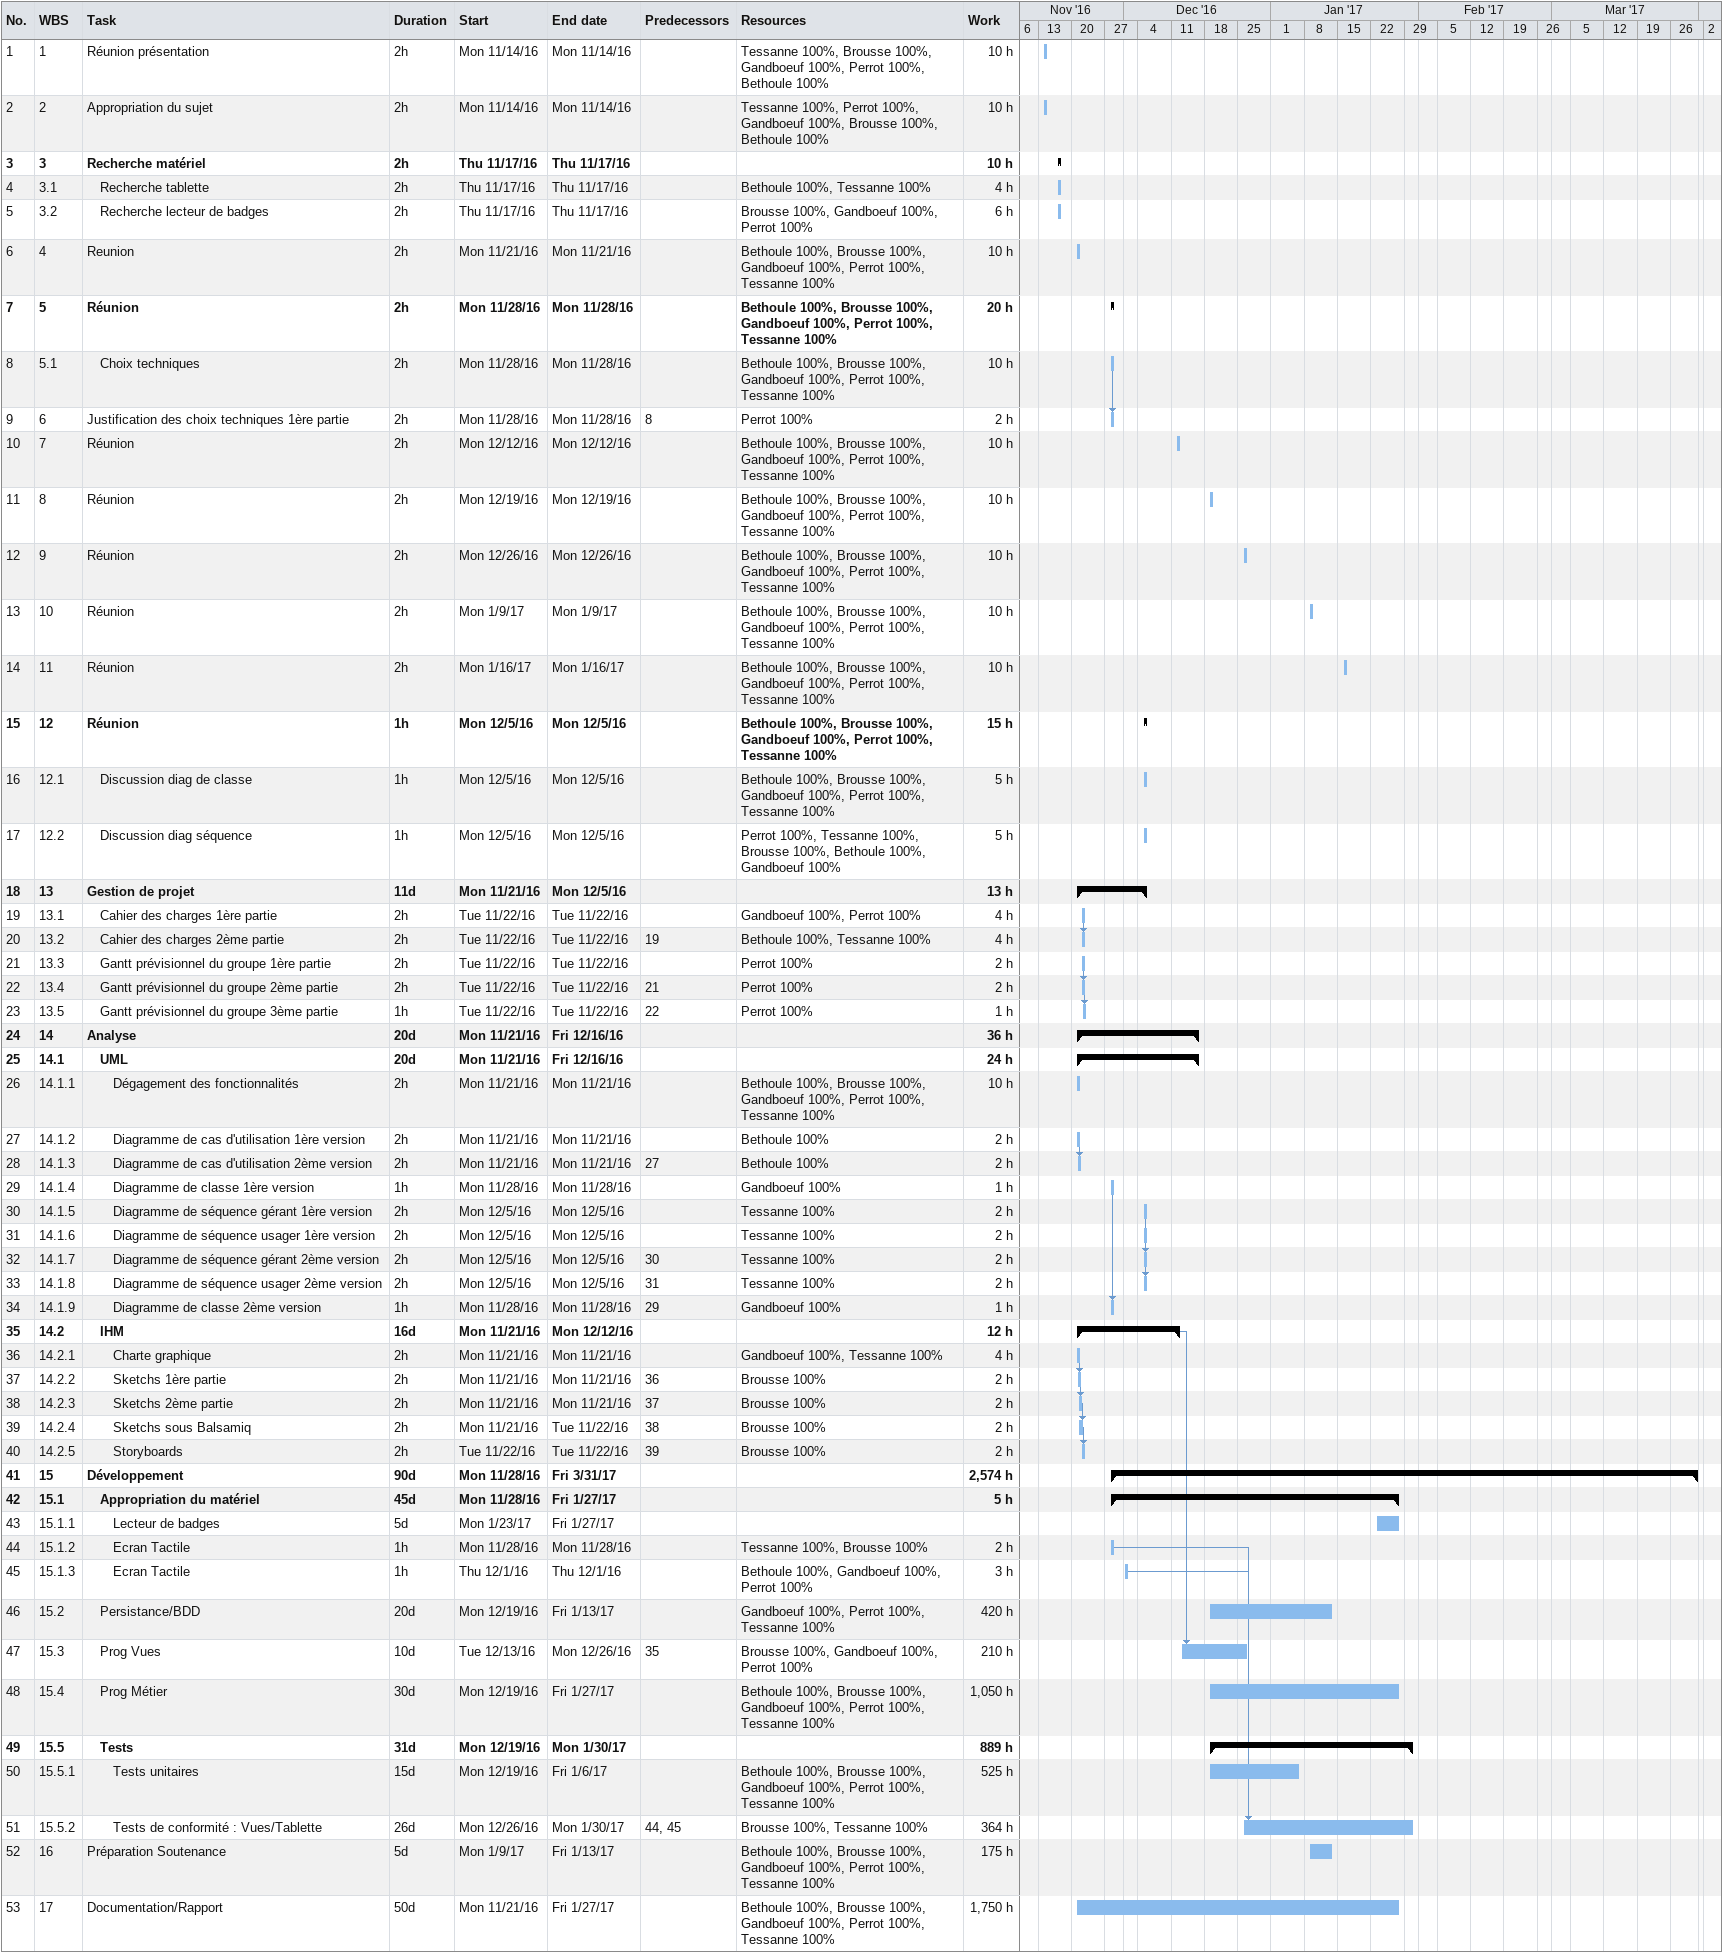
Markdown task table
| ID | WBS | Task | Duration | Start | Finish | Predecessors | Resources | Work (h) |
|---|---|---|---|---|---|---|---|---|
| 1 | 1 | Réunion présentation | 2h | 2016-11-14 | 2016-11-14 |  | Tessanne 100%, Brousse 100%, Gandboeuf 100%, Perrot 100%, Bethoule 100% | 10 |
| 2 | 2 | Appropriation du sujet | 2h | 2016-11-14 | 2016-11-14 |  | Tessanne 100%, Perrot 100%, Gandboeuf 100%, Brousse 100%, Bethoule 100% | 10 |
| 3 | 3 | **Recherche matériel** | 2h | 2016-11-17 | 2016-11-17 |  |  | 10 |
| 4 | 3.1 | Recherche tablette | 2h | 2016-11-17 | 2016-11-17 |  | Bethoule 100%, Tessanne 100% | 4 |
| 5 | 3.2 | Recherche lecteur de badges | 2h | 2016-11-17 | 2016-11-17 |  | Brousse 100%, Gandboeuf 100%, Perrot 100% | 6 |
| 6 | 4 | Reunion | 2h | 2016-11-21 | 2016-11-21 |  | Bethoule 100%, Brousse 100%, Gandboeuf 100%, Perrot 100%, Tessanne 100% | 10 |
| 7 | 5 | **Réunion** | 2h | 2016-11-28 | 2016-11-28 |  | Bethoule 100%, Brousse 100%, Gandboeuf 100%, Perrot 100%, Tessanne 100% | 20 |
| 8 | 5.1 | Choix techniques | 2h | 2016-11-28 | 2016-11-28 |  | Bethoule 100%, Brousse 100%, Gandboeuf 100%, Perrot 100%, Tessanne 100% | 10 |
| 9 | 6 | Justification des choix techniques 1ère partie | 2h | 2016-11-28 | 2016-11-28 | 8 | Perrot 100% | 2 |
| 10 | 7 | Réunion | 2h | 2016-12-12 | 2016-12-12 |  | Bethoule 100%, Brousse 100%, Gandboeuf 100%, Perrot 100%, Tessanne 100% | 10 |
| 11 | 8 | Réunion | 2h | 2016-12-19 | 2016-12-19 |  | Bethoule 100%, Brousse 100%, Gandboeuf 100%, Perrot 100%, Tessanne 100% | 10 |
| 12 | 9 | Réunion | 2h | 2016-12-26 | 2016-12-26 |  | Bethoule 100%, Brousse 100%, Gandboeuf 100%, Perrot 100%, Tessanne 100% | 10 |
| 13 | 10 | Réunion | 2h | 2017-01-09 | 2017-01-09 |  | Bethoule 100%, Brousse 100%, Gandboeuf 100%, Perrot 100%, Tessanne 100% | 10 |
| 14 | 11 | Réunion | 2h | 2017-01-16 | 2017-01-16 |  | Bethoule 100%, Brousse 100%, Gandboeuf 100%, Perrot 100%, Tessanne 100% | 10 |
| 15 | 12 | **Réunion** | 1h | 2016-12-05 | 2016-12-05 |  | Bethoule 100%, Brousse 100%, Gandboeuf 100%, Perrot 100%, Tessanne 100% | 15 |
| 16 | 12.1 | Discussion diag de classe | 1h | 2016-12-05 | 2016-12-05 |  | Bethoule 100%, Brousse 100%, Gandboeuf 100%, Perrot 100%, Tessanne 100% | 5 |
| 17 | 12.2 | Discussion diag séquence | 1h | 2016-12-05 | 2016-12-05 |  | Perrot 100%, Tessanne 100%, Brousse 100%, Bethoule 100%, Gandboeuf 100% | 5 |
| 18 | 13 | **Gestion de projet** | 11d | 2016-11-21 | 2016-12-05 |  |  | 13 |
| 19 | 13.1 | Cahier des charges 1ère partie | 2h | 2016-11-22 | 2016-11-22 |  | Gandboeuf 100%, Perrot 100% | 4 |
| 20 | 13.2 | Cahier des charges 2ème partie | 2h | 2016-11-22 | 2016-11-22 | 19 | Bethoule 100%, Tessanne 100% | 4 |
| 21 | 13.3 | Gantt prévisionnel du groupe 1ère partie | 2h | 2016-11-22 | 2016-11-22 |  | Perrot 100% | 2 |
| 22 | 13.4 | Gantt prévisionnel du groupe 2ème partie | 2h | 2016-11-22 | 2016-11-22 | 21 | Perrot 100% | 2 |
| 23 | 13.5 | Gantt prévisionnel du groupe 3ème partie | 1h | 2016-11-22 | 2016-11-22 | 22 | Perrot 100% | 1 |
| 24 | 14 | **Analyse** | 20d | 2016-11-21 | 2016-12-16 |  |  | 36 |
| 25 | 14.1 | **UML** | 20d | 2016-11-21 | 2016-12-16 |  |  | 24 |
| 26 | 14.1.1 | Dégagement des fonctionnalités | 2h | 2016-11-21 | 2016-11-21 |  | Bethoule 100%, Brousse 100%, Gandboeuf 100%, Perrot 100%, Tessanne 100% | 10 |
| 27 | 14.1.2 | Diagramme de cas d'utilisation 1ère version | 2h | 2016-11-21 | 2016-11-21 |  | Bethoule 100% | 2 |
| 28 | 14.1.3 | Diagramme de cas d'utilisation 2ème version | 2h | 2016-11-21 | 2016-11-21 | 27 | Bethoule 100% | 2 |
| 29 | 14.1.4 | Diagramme de classe 1ère version | 1h | 2016-11-28 | 2016-11-28 |  | Gandboeuf 100% | 1 |
| 30 | 14.1.5 | Diagramme de séquence gérant 1ère version | 2h | 2016-12-05 | 2016-12-05 |  | Tessanne 100% | 2 |
| 31 | 14.1.6 | Diagramme de séquence usager 1ère version | 2h | 2016-12-05 | 2016-12-05 |  | Tessanne 100% | 2 |
| 32 | 14.1.7 | Diagramme de séquence gérant 2ème version | 2h | 2016-12-05 | 2016-12-05 | 30 | Tessanne 100% | 2 |
| 33 | 14.1.8 | Diagramme de séquence usager 2ème version | 2h | 2016-12-05 | 2016-12-05 | 31 | Tessanne 100% | 2 |
| 34 | 14.1.9 | Diagramme de classe 2ème version | 1h | 2016-11-28 | 2016-11-28 | 29 | Gandboeuf 100% | 1 |
| 35 | 14.2 | **IHM** | 16d | 2016-11-21 | 2016-12-12 |  |  | 12 |
| 36 | 14.2.1 | Charte graphique | 2h | 2016-11-21 | 2016-11-21 |  | Gandboeuf 100%, Tessanne 100% | 4 |
| 37 | 14.2.2 | Sketchs 1ère partie | 2h | 2016-11-21 | 2016-11-21 | 36 | Brousse 100% | 2 |
| 38 | 14.2.3 | Sketchs 2ème partie | 2h | 2016-11-21 | 2016-11-21 | 37 | Brousse 100% | 2 |
| 39 | 14.2.4 | Sketchs sous Balsamiq | 2h | 2016-11-21 | 2016-11-22 | 38 | Brousse 100% | 2 |
| 40 | 14.2.5 | Storyboards | 2h | 2016-11-22 | 2016-11-22 | 39 | Brousse 100% | 2 |
| 41 | 15 | **Développement** | 90d | 2016-11-28 | 2017-03-31 |  |  | 2574 |
| 42 | 15.1 | **Appropriation du matériel** | 45d | 2016-11-28 | 2017-01-27 |  |  | 5 |
| 43 | 15.1.1 | Lecteur de badges | 5d | 2017-01-23 | 2017-01-27 |  |  |  |
| 44 | 15.1.2 | Ecran Tactile | 1h | 2016-11-28 | 2016-11-28 |  | Tessanne 100%, Brousse 100% | 2 |
| 45 | 15.1.3 | Ecran Tactile | 1h | 2016-12-01 | 2016-12-01 |  | Bethoule 100%, Gandboeuf 100%, Perrot 100% | 3 |
| 46 | 15.2 | Persistance/BDD | 20d | 2016-12-19 | 2017-01-13 |  | Gandboeuf 100%, Perrot 100%, Tessanne 100% | 420 |
| 47 | 15.3 | Prog Vues | 10d | 2016-12-13 | 2016-12-26 | 35 | Brousse 100%, Gandboeuf 100%, Perrot 100% | 210 |
| 48 | 15.4 | Prog Métier | 30d | 2016-12-19 | 2017-01-27 |  | Bethoule 100%, Brousse 100%, Gandboeuf 100%, Perrot 100%, Tessanne 100% | 1050 |
| 49 | 15.5 | **Tests** | 31d | 2016-12-19 | 2017-01-30 |  |  | 889 |
| 50 | 15.5.1 | Tests unitaires | 15d | 2016-12-19 | 2017-01-06 |  | Bethoule 100%, Brousse 100%, Gandboeuf 100%, Perrot 100%, Tessanne 100% | 525 |
| 51 | 15.5.2 | Tests de conformité : Vues/Tablette | 26d | 2016-12-26 | 2017-01-30 | 44, 45 | Brousse 100%, Tessanne 100% | 364 |
| 52 | 16 | Préparation Soutenance | 5d | 2017-01-09 | 2017-01-13 |  | Bethoule 100%, Brousse 100%, Gandboeuf 100%, Perrot 100%, Tessanne 100% | 175 |
| 53 | 17 | Documentation/Rapport | 50d | 2016-11-21 | 2017-01-27 |  | Bethoule 100%, Brousse 100%, Gandboeuf 100%, Perrot 100%, Tessanne 100% | 1750 |
